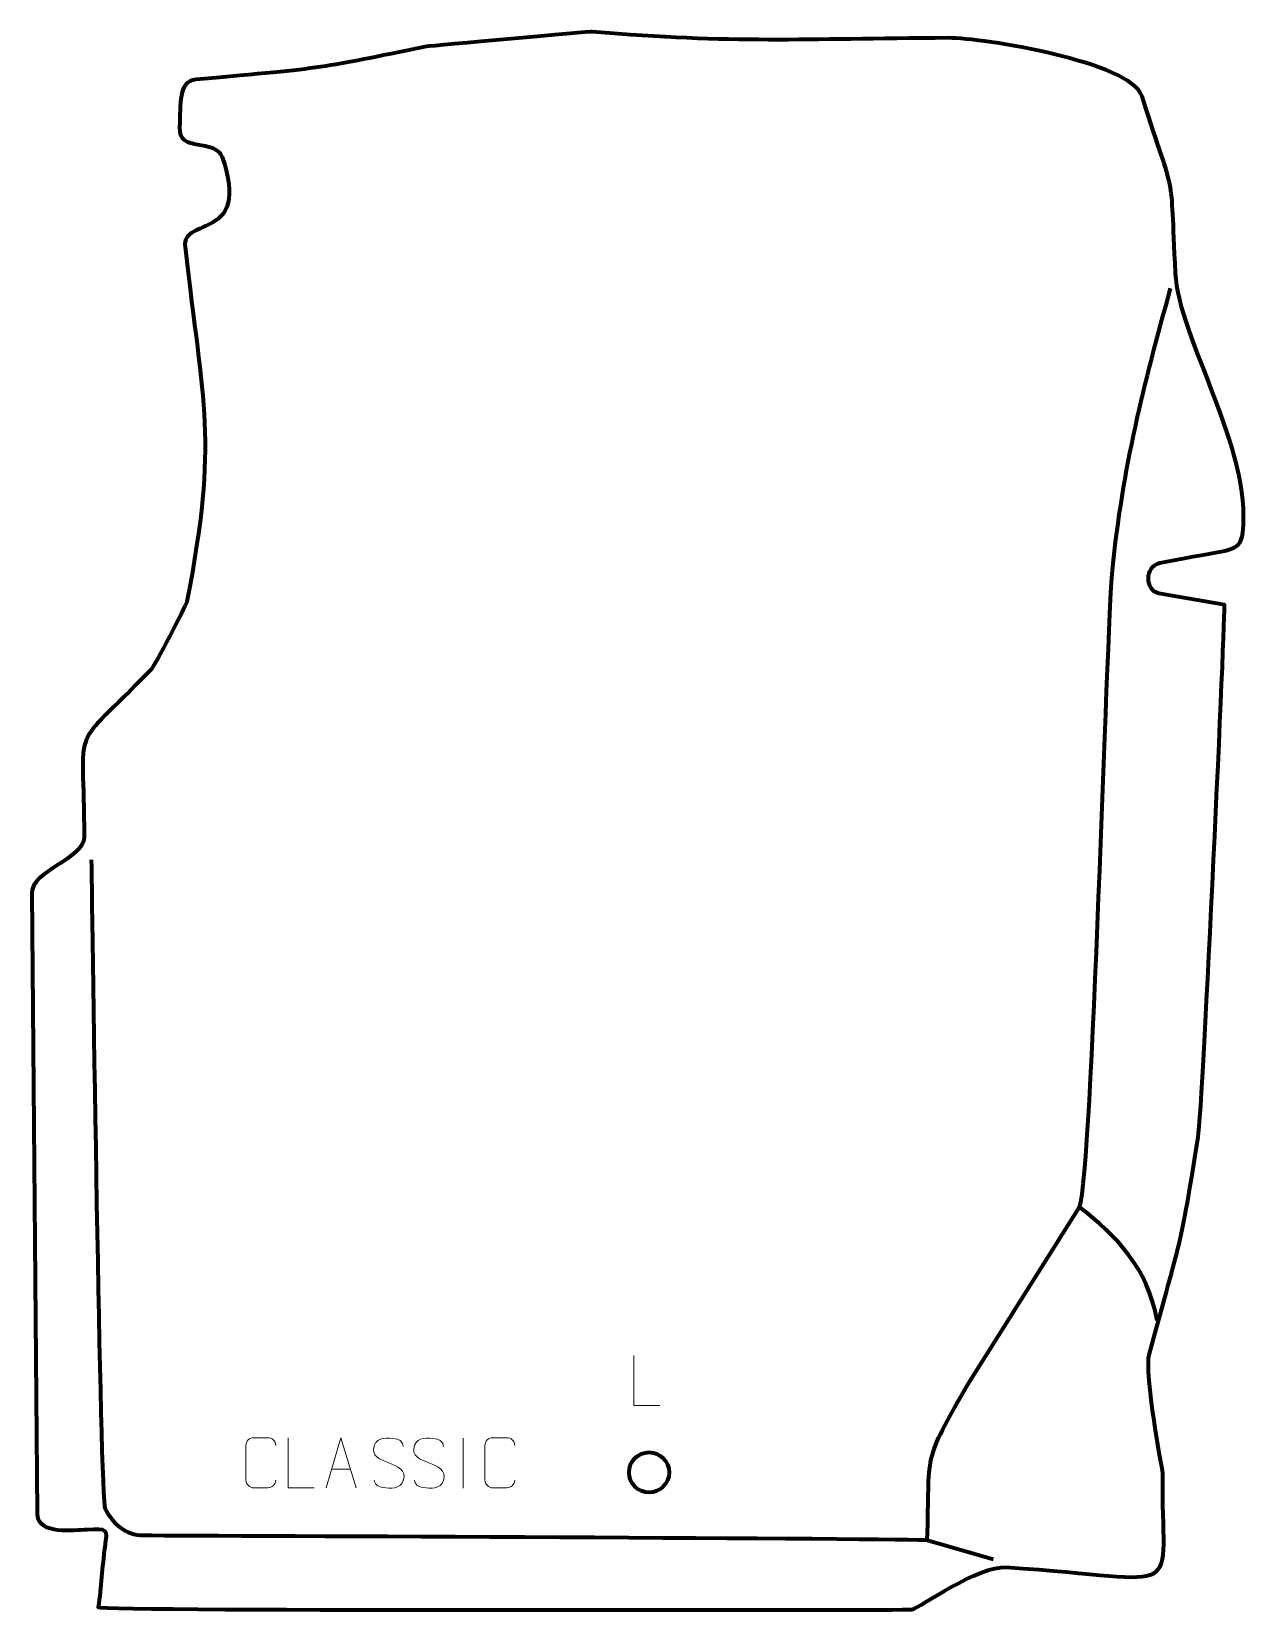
# Model space of a CAD drawing. Header units: millimetres. Extents: x 1274 to 1882, y -42 to 745.
import ezdxf

# ---------------------------------------------------------------- set-up
doc = ezdxf.new("R2010")
doc.units = ezdxf.units.MM
doc.header["$MEASUREMENT"] = 0
doc.layers.add('layer 1', color=7, linetype='Continuous')
doc.layers.add('layer 2', color=7, linetype='Continuous')

msp = doc.modelspace()

# ---------------------------------------------------------------- linework, layer by layer
at = {"layer": 'layer 1', "color": 250, "lineweight": 200}
msp.add_ellipse((1581.2138, 27.3906), major_axis=(0, 10), ratio=1, dxfattribs=at)
at = {"layer": 'layer 1', "color": 242, "lineweight": 158}
msp.add_open_spline([(1355.6631, 720.8669), (1422.0055, 726.6362), (1416.5903, 726.4414), (1470.4224, 737.206), (1470.4224, 737.206), (1473.0142, 737.7243), (1552.2618, 744.7042), (1553.038, 744.6375), (1553.038, 744.6375), (1623.2312, 738.603), (1657.2545, 741.1311), (1730.333, 741.5204), (1730.333, 741.5204), (1747.2035, 741.6103), (1821.214, 729.7043), (1826.6703, 712.4673), (1826.6703, 712.4673), (1843.9339, 657.9302), (1840.6066, 679.5784), (1843.3349, 624.5105), (1843.3349, 624.5105), (1844.9496, 591.9202), (1881.6088, 537.016), (1876.785, 495.2035), (1876.785, 495.2035), (1875.5578, 484.5661), (1869.7352, 487.3769), (1835.4844, 480.1758), (1835.4844, 480.1758), (1827.8621, 478.5733), (1828.2066, 466.2355), (1834.9961, 465.0336), (1834.9961, 465.0336), (1834.9961, 465.0336), (1867.7134, 459.2414), (1867.7134, 459.2414), (1867.7134, 459.2414), (1868.4019, 459.1195), (1856.9366, 209.033), (1854.5977, 194.2964), (1854.5977, 194.2964), (1845.4316, 136.5442), (1846.5556, 146.3947), (1830.3215, 86.6493), (1830.3215, 86.6493), (1827.6068, 76.6586), (1837.015, 27.4072), (1837.0147, 27.3818), (1837.0147, 27.3818), (1836.1433, -37.8933), (1851.2688, -25.6541), (1759.1944, -19.8468), (1759.1944, -19.8468), (1745.0098, -18.9522), (1716.0548, -39.8699), (1711.9658, -40.9383), (1711.9658, -40.9383), (1711.9658, -40.9383), (1306.6242, -41.8202), (1306.977, -39.7035), (1306.977, -39.7035), (1308.3769, -29.9202), (1308.8127, -19.7265), (1310.2298, -9.7674), (1310.2298, -9.7674), (1311.5436, -0.5339), (1311.3881, -0.3843), (1301.4131, -0.9642), (1301.4131, -0.9642), (1294.7656, -1.3507), (1277.1437, -3.5403), (1276.6117, 6.2361), (1276.6117, 6.2361), (1276.6117, 6.2361), (1276.5684, 7.0318), (1276.5684, 7.0318), (1276.5684, 7.0318), (1276.5684, 7.0318), (1273.8513, 316.0639), (1273.8513, 316.0639), (1273.8513, 316.0639), (1273.7591, 326.5489), (1299.9212, 333.1076), (1299.9212, 343.5541), (1299.9212, 343.5541), (1299.9212, 403.9183), (1291.4185, 384.0816), (1333.1567, 426.8985), (1333.1567, 426.8985), (1334.6615, 428.4422), (1350.72, 458.9062), (1351.1224, 460.9985), (1351.1224, 460.9985), (1366.7954, 542.4938), (1359.0846, 557.5984), (1350.1957, 637.5967), (1350.1957, 637.5967), (1348.4986, 652.8699), (1383.1576, 640.0259), (1368.6839, 682.1321), (1368.6839, 682.1321), (1365.2704, 692.0626), (1346.6558, 684.0141), (1347.4262, 697.1927), (1347.4262, 697.1927), (1348.0819, 708.4101), (1346.4419, 720.0629), (1355.6631, 720.8669)], degree=3, knots=[0, 0, 0, 0, 0.03571429, 0.03571429, 0.03571429, 0.03571429, 0.07142857, 0.07142857, 0.07142857, 0.07142857, 0.10714286, 0.10714286, 0.10714286, 0.10714286, 0.14285714, 0.14285714, 0.14285714, 0.14285714, 0.17857143, 0.17857143, 0.17857143, 0.17857143, 0.21428571, 0.21428571, 0.21428571, 0.21428571, 0.25, 0.25, 0.25, 0.25, 0.28571429, 0.28571429, 0.28571429, 0.28571429, 0.32142857, 0.32142857, 0.32142857, 0.32142857, 0.35714286, 0.35714286, 0.35714286, 0.35714286, 0.39285714, 0.39285714, 0.39285714, 0.39285714, 0.42857143, 0.42857143, 0.42857143, 0.42857143, 0.46428571, 0.46428571, 0.46428571, 0.46428571, 0.5, 0.5, 0.5, 0.5, 0.53571429, 0.53571429, 0.53571429, 0.53571429, 0.57142857, 0.57142857, 0.57142857, 0.57142857, 0.60714286, 0.60714286, 0.60714286, 0.60714286, 0.64285714, 0.64285714, 0.64285714, 0.64285714, 0.67857143, 0.67857143, 0.67857143, 0.67857143, 0.71428571, 0.71428571, 0.71428571, 0.71428571, 0.75, 0.75, 0.75, 0.75, 0.78571429, 0.78571429, 0.78571429, 0.78571429, 0.82142857, 0.82142857, 0.82142857, 0.82142857, 0.85714286, 0.85714286, 0.85714286, 0.85714286, 0.89285714, 0.89285714, 0.89285714, 0.89285714, 0.92857143, 0.92857143, 0.92857143, 0.92857143, 1, 1, 1, 1], dxfattribs=at)
at = {"layer": 'layer 2', "color": 142, "lineweight": 158}
for points in [[(1719.7445, -6.3276), (1721.2196, 38.0738), (1716.7334, 31.0789), (1740.1879, 71.5974), (1740.1879, 71.5974), (1740.1879, 71.5974), (1795.5741, 159.4391), (1795.5741, 159.4391), (1795.5741, 159.4391), (1802.0257, 178.7124), (1808.9459, 445.3746), (1811.9779, 476.5864), (1811.9779, 476.5864), (1816.918, 527.4399), (1827.6351, 569.1024), (1840.9057, 616.992)], [(1303.449, 332.3001), (1304.03, 301.1644), (1307.7764, 14.0362), (1310.3569, 9.2192), (1310.3569, 9.2192), (1314.312, 1.8362), (1320.3447, -3.855), (1329.5478, -3.905), (1329.5478, -3.905), (1364.9635, -4.0972), (1716.6262, -5.4182), (1719.7445, -6.3276), (1719.7445, -6.3276), (1719.7445, -6.3276), (1752.5353, -15.8916), (1752.5353, -15.8916)]]:
    msp.add_open_spline(points, degree=3, knots=[0, 0, 0, 0, 0.2, 0.2, 0.2, 0.2, 0.4, 0.4, 0.4, 0.4, 0.6, 0.6, 0.6, 0.6, 1, 1, 1, 1], dxfattribs=at)
msp.add_open_spline([(1834.2027, 102.9944), (1829.4298, 129.2471), (1813.8191, 145.3287), (1795.5741, 159.4391)], degree=3, dxfattribs=at)
at = {"layer": 'layer 2', "color": 250, "lineweight": 9}
for points, knots in [([(1586.5004, 60.6491), (1586.5004, 60.6491), (1573.5513, 60.6491), (1573.5513, 60.6491), (1573.5513, 60.6491), (1573.5513, 60.6491), (1573.5513, 85.6027), (1573.5513, 85.6027)], [0, 0, 0, 0, 0.33333333, 0.33333333, 0.33333333, 0.33333333, 1, 1, 1, 1]), ([(1395.3316, 23.5372), (1395.1918, 21.2138), (1393.5146, 19.7342), (1391.3669, 19.7234), (1391.3669, 19.7234), (1389.035, 19.7238), (1386.7031, 19.7238), (1384.3716, 19.7234), (1384.3716, 19.7234), (1382.4466, 19.618), (1380.4745, 21.5025), (1380.4857, 23.5198), (1380.4857, 23.5198), (1380.4861, 29.2899), (1380.4861, 35.0596), (1380.4857, 40.8289), (1380.4857, 40.8289), (1380.4899, 42.967), (1382.2366, 44.6862), (1384.389, 44.6727), (1384.389, 44.6727), (1386.7147, 44.6727), (1389.0408, 44.6727), (1391.3669, 44.6727), (1391.3669, 44.6727), (1393.3135, 44.7082), (1395.3049, 43.2167), (1395.3316, 40.7791)], [0, 0, 0, 0, 0.125, 0.125, 0.125, 0.125, 0.25, 0.25, 0.25, 0.25, 0.375, 0.375, 0.375, 0.375, 0.5, 0.5, 0.5, 0.5, 0.625, 0.625, 0.625, 0.625, 0.75, 0.75, 0.75, 0.75, 1, 1, 1, 1]), ([(1414.3831, 19.7194), (1414.3831, 19.7194), (1401.434, 19.7194), (1401.434, 19.7194), (1401.434, 19.7194), (1401.434, 19.7194), (1401.434, 44.673), (1401.434, 44.673)], [0, 0, 0, 0, 0.33333333, 0.33333333, 0.33333333, 0.33333333, 1, 1, 1, 1]), ([(1420.4381, 19.7195), (1420.4381, 19.7195), (1427.8091, 44.673), (1427.8091, 44.673), (1427.8091, 44.673), (1427.8091, 44.673), (1435.379, 19.7195), (1435.379, 19.7195)], [0, 0, 0, 0, 0.33333333, 0.33333333, 0.33333333, 0.33333333, 1, 1, 1, 1]), ([(1451.5941, 32.1962), (1447.3458, 33.6666), (1442.4377, 35.4624), (1444.4428, 40.9827), (1444.4428, 40.9827), (1445.9463, 45.1226), (1451.1599, 44.7341), (1454.7635, 44.133), (1454.7635, 44.133), (1457.6241, 43.6558), (1458.4888, 42.4426), (1458.7994, 40.3585)], [0, 0, 0, 0, 0.25, 0.25, 0.25, 0.25, 0.5, 0.5, 0.5, 0.5, 1, 1, 1, 1]), ([(1471.5941, 32.1962), (1467.3458, 33.6666), (1462.4377, 35.4624), (1464.4428, 40.9827), (1464.4428, 40.9827), (1465.9463, 45.1226), (1471.1599, 44.7341), (1474.7635, 44.133), (1474.7635, 44.133), (1477.6241, 43.6558), (1478.4888, 42.4426), (1478.7994, 40.3585)], [0, 0, 0, 0, 0.25, 0.25, 0.25, 0.25, 0.5, 0.5, 0.5, 0.5, 1, 1, 1, 1]), ([(1514.3316, 23.5372), (1514.1918, 21.2138), (1512.5146, 19.7342), (1510.3669, 19.7234), (1510.3669, 19.7234), (1508.035, 19.7238), (1505.7031, 19.7238), (1503.3716, 19.7234), (1503.3716, 19.7234), (1501.4466, 19.618), (1499.4745, 21.5025), (1499.4857, 23.5198), (1499.4857, 23.5198), (1499.4861, 29.2899), (1499.4861, 35.0596), (1499.4857, 40.8289), (1499.4857, 40.8289), (1499.4899, 42.967), (1501.2366, 44.6862), (1503.389, 44.6727), (1503.389, 44.6727), (1505.7147, 44.6727), (1508.0408, 44.6727), (1510.3669, 44.6727), (1510.3669, 44.6727), (1512.3135, 44.7082), (1514.3049, 43.2167), (1514.3316, 40.7791)], [0, 0, 0, 0, 0.125, 0.125, 0.125, 0.125, 0.25, 0.25, 0.25, 0.25, 0.375, 0.375, 0.375, 0.375, 0.5, 0.5, 0.5, 0.5, 0.625, 0.625, 0.625, 0.625, 0.75, 0.75, 0.75, 0.75, 1, 1, 1, 1]), ([(1451.5941, 32.1961), (1455.6127, 30.5494), (1460.6422, 28.6611), (1458.8082, 23.3008), (1458.8082, 23.3008), (1457.3484, 19.0344), (1452.4376, 19.2911), (1448.7115, 19.8458), (1448.7115, 19.8458), (1445.9615, 20.2556), (1444.7406, 21.4691), (1444.3626, 23.5813)], [0, 0, 0, 0, 0.25, 0.25, 0.25, 0.25, 0.5, 0.5, 0.5, 0.5, 1, 1, 1, 1]), ([(1471.5941, 32.1961), (1475.6127, 30.5494), (1480.6422, 28.6611), (1478.8082, 23.3008), (1478.8082, 23.3008), (1477.3484, 19.0344), (1472.4376, 19.2911), (1468.7115, 19.8458), (1468.7115, 19.8458), (1465.9615, 20.2556), (1464.7406, 21.4691), (1464.3626, 23.5813)], [0, 0, 0, 0, 0.25, 0.25, 0.25, 0.25, 0.5, 0.5, 0.5, 0.5, 1, 1, 1, 1])]:
    msp.add_open_spline(points, degree=3, knots=knots, dxfattribs=at)
for points in [[(1488.5887, 44.5094), (1488.5887, 44.5094), (1488.5887, 19.5353), (1488.5887, 19.5353)], [(1423.1607, 28.9689), (1423.1607, 28.9689), (1432.6564, 28.9689), (1432.6564, 28.9689)]]:
    msp.add_open_spline(points, degree=3, dxfattribs=at)

doc.saveas('drawing.dxf')
